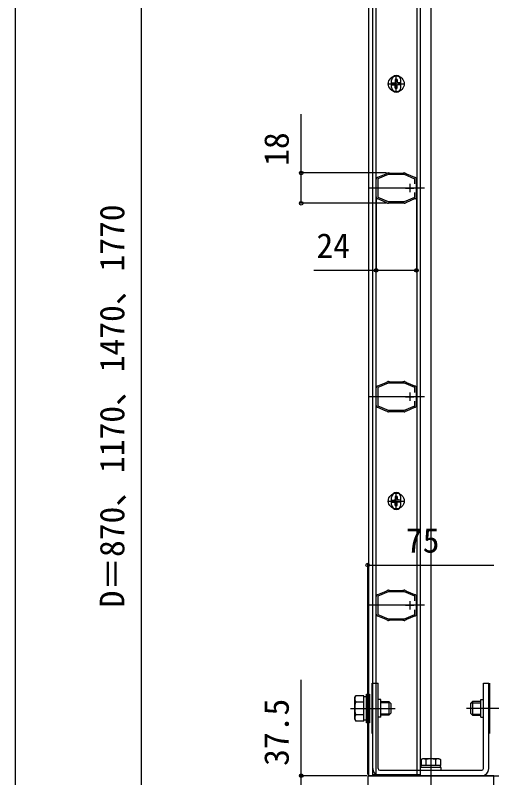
# Model space of a CAD drawing. Units: millimetres, scale not verified. Extents: x -875 to 875, y -1304 to 1296.
# Drawn here: x -875 to -591.7, y -964.4 to -511.2 of the extents above; entities that cross this region are included whole.
import ezdxf
from ezdxf.enums import TextEntityAlignment as Align

# ---------------------------------------------------------------- set-up
doc = ezdxf.new("R2010")
doc.units = ezdxf.units.MM
doc.header["$LTSCALE"] = 8
for name, color, linetype in [('0-2_YKK_11', 7, 'Continuous'), ('0-4_YKK_12', 2, 'Continuous'), ('0-5_YKK_13', 4, 'Continuous'), ('0-6_YKK_D', 6, 'Continuous'), ('0-7_YKK_ZWAK', 7, 'Continuous')]:
    doc.layers.add(name, color=color, linetype=linetype)
doc.styles.add('ＭＳ ゴシック', font='')
doc.styles.get('ＭＳ ゴシック').set_extended_font_data('MS Gothic')

msp = doc.modelspace()

# ---------------------------------------------------------------- linework, layer by layer
at = {"layer": '0-2_YKK_11'}
for p, q in [((-640.494, -611.45), (-640.494, -616.45)), ((-642.994, -613.95), (-637.994, -613.95)), ((-642.994, -737.95), (-637.994, -737.95)), ((-640.494, -735.45), (-640.494, -740.45)), ((-640.494, -859.45), (-640.494, -864.45)), ((-642.994, -861.95), (-637.994, -861.95))]:
    msp.add_line(p, q, dxfattribs=at)
for points in [[(-659.712, -607.563), (-659.557, -607.547), (-659.42, -607.541), (-654.476, -605.462), (-654.373, -605.365), (-654.271, -605.267), (-653.794, -605.067)], [(-637.495, -611.36), (-637.495, -608.548), (-643.677, -605.95), (-653.313, -605.95), (-659.395, -608.506), (-659.395, -619.394), (-653.314, -621.95), (-643.677, -621.95), (-637.495, -619.352), (-637.495, -616.54)], [(-653.213, -604.95), (-652.695, -604.95), (-652.562, -605), (-652.43, -605.05), (-644.559, -605.05), (-644.427, -605), (-644.295, -604.95), (-643.777, -604.95)], [(-643.196, -605.067), (-642.719, -605.267), (-642.616, -605.365), (-642.514, -605.462), (-637.57, -607.541), (-637.433, -607.547), (-637.278, -607.562)], [(-660.395, -618.893), (-660.395, -609.007), (-660.442, -608.879), (-660.487, -608.73)], [(-636.502, -608.73), (-636.548, -608.879), (-636.595, -609.007), (-636.595, -618.893), (-636.548, -619.021), (-636.502, -619.17)], [(-660.487, -619.17), (-660.442, -619.022), (-660.395, -618.893)], [(-653.794, -622.833), (-654.271, -622.633), (-654.373, -622.535), (-654.476, -622.438), (-659.42, -620.359), (-659.557, -620.353), (-659.712, -620.338)], [(-637.278, -620.338), (-637.433, -620.353), (-637.57, -620.359), (-642.514, -622.438), (-642.616, -622.535), (-642.719, -622.633), (-643.196, -622.833)], [(-643.777, -622.95), (-644.295, -622.95), (-644.427, -622.9), (-644.559, -622.85), (-652.43, -622.85), (-652.562, -622.9), (-652.695, -622.95), (-653.213, -622.95)], [(-659.712, -731.563), (-659.557, -731.547), (-659.42, -731.541), (-654.476, -729.462), (-654.373, -729.365), (-654.271, -729.267), (-653.794, -729.067)], [(-653.213, -728.95), (-652.695, -728.95), (-652.562, -729), (-652.43, -729.05), (-644.559, -729.05), (-644.427, -729), (-644.295, -728.95), (-643.777, -728.95)], [(-643.196, -729.067), (-642.719, -729.267), (-642.616, -729.365), (-642.514, -729.462), (-637.57, -731.541), (-637.433, -731.547), (-637.278, -731.562)], [(-660.395, -742.893), (-660.395, -733.007), (-660.442, -732.879), (-660.487, -732.73)], [(-637.495, -735.36), (-637.495, -732.548), (-643.677, -729.95), (-653.313, -729.95), (-659.395, -732.506), (-659.395, -743.394), (-653.314, -745.95), (-643.677, -745.95), (-637.495, -743.352), (-637.495, -740.54)], [(-636.502, -732.73), (-636.548, -732.879), (-636.595, -733.007), (-636.595, -742.893), (-636.548, -743.021), (-636.502, -743.17)], [(-660.487, -743.17), (-660.442, -743.022), (-660.395, -742.893)], [(-653.794, -746.833), (-654.271, -746.633), (-654.373, -746.535), (-654.476, -746.438), (-659.42, -744.359), (-659.557, -744.353), (-659.712, -744.338)], [(-643.777, -746.95), (-644.295, -746.95), (-644.427, -746.9), (-644.559, -746.85), (-652.43, -746.85), (-652.562, -746.9), (-652.695, -746.95), (-653.213, -746.95)], [(-637.278, -744.338), (-637.433, -744.353), (-637.57, -744.359), (-642.514, -746.438), (-642.616, -746.535), (-642.719, -746.633), (-643.196, -746.833)], [(-659.712, -855.563), (-659.557, -855.547), (-659.42, -855.541), (-654.476, -853.462), (-654.373, -853.365), (-654.271, -853.267), (-653.794, -853.067)], [(-637.495, -859.36), (-637.495, -856.548), (-643.677, -853.95), (-653.313, -853.95), (-659.395, -856.506), (-659.395, -867.394), (-653.314, -869.95), (-643.677, -869.95), (-637.495, -867.352), (-637.495, -864.54)], [(-653.213, -852.95), (-652.695, -852.95), (-652.562, -853), (-652.43, -853.05), (-644.559, -853.05), (-644.427, -853), (-644.295, -852.95), (-643.777, -852.95)], [(-643.196, -853.067), (-642.719, -853.267), (-642.616, -853.365), (-642.514, -853.462), (-637.57, -855.541), (-637.433, -855.547), (-637.278, -855.562)], [(-660.395, -866.893), (-660.395, -857.007), (-660.442, -856.879), (-660.487, -856.73)], [(-636.502, -856.73), (-636.548, -856.879), (-636.595, -857.007), (-636.595, -866.893), (-636.548, -867.021), (-636.502, -867.17)], [(-660.487, -867.17), (-660.442, -867.022), (-660.395, -866.893)], [(-653.794, -870.833), (-654.271, -870.633), (-654.373, -870.535), (-654.476, -870.438), (-659.42, -868.359), (-659.557, -868.353), (-659.712, -868.338)], [(-637.278, -868.338), (-637.433, -868.353), (-637.57, -868.359), (-642.514, -870.438), (-642.616, -870.535), (-642.719, -870.633), (-643.196, -870.833)], [(-643.777, -870.95), (-644.295, -870.95), (-644.427, -870.9), (-644.559, -870.85), (-652.43, -870.85), (-652.562, -870.9), (-652.695, -870.95), (-653.213, -870.95)]]:
    msp.add_lwpolyline(points, dxfattribs=at)
msp.add_lwpolyline([(-590.5, -963.2), (-665.5, -963.2), (-665.5, -1038.2), (-590.5, -1038.2)], close=True, dxfattribs=at)
for centre, start, end in [((-653.213, -606.45), 89.99998, 112.78771), ((-643.777, -606.45), 67.21234, 90.00008), ((-658.995, -608.88), 118.55565, 174.26079), ((-637.995, -608.88), 5.73914, 61.44347), ((-658.995, -619.02), 185.73925, 241.44438), ((-637.995, -619.02), 298.55592, 354.26083), ((-653.213, -621.45), 247.21255, 270.00006), ((-643.777, -621.45), 270, 292.78773), ((-653.213, -730.45), 89.99998, 112.78771), ((-643.777, -730.45), 67.21234, 90.00008), ((-658.995, -732.88), 118.55565, 174.26079), ((-637.995, -732.88), 5.73914, 61.44347), ((-658.995, -743.02), 185.73925, 241.44438), ((-637.995, -743.02), 298.55592, 354.26083), ((-653.213, -745.45), 247.21255, 270.00006), ((-643.777, -745.45), 270, 292.78773), ((-658.995, -856.88), 118.55565, 174.26079), ((-653.213, -854.45), 89.99998, 112.78771), ((-643.777, -854.45), 67.21234, 90.00008), ((-637.995, -856.88), 5.73914, 61.44347), ((-658.995, -867.02), 185.73925, 241.44438), ((-637.995, -867.02), 298.55592, 354.26083), ((-653.213, -869.45), 247.21255, 270.00006), ((-643.777, -869.45), 270, 292.78773)]:
    msp.add_arc(centre, 1.5, start, end, dxfattribs=at)
at = {"layer": '0-4_YKK_12'}
for p, q in [((-628, -263.7), (-628, -1058.2)), ((-665, -400.7), (-665, -963.2)), ((-662.695, -401.2), (-662.695, -962.7)), ((-660.695, -401.2), (-660.695, -962.7)), ((-636.295, -401.2), (-636.295, -962.7)), ((-634.295, -401.2), (-634.295, -962.7)), ((-651.245, -554.2), (-651.245, -549.7)), ((-645.745, -554.2), (-645.745, -549.7)), ((-631.794, -613.95), (-665.194, -613.95)), ((-631.794, -737.95), (-665.194, -737.95)), ((-651.245, -802.2), (-651.245, -797.7)), ((-645.745, -802.2), (-645.745, -797.7)), ((-631.794, -861.95), (-665.194, -861.95)), ((-663, -908.2), (-663, -938.2)), ((-593, -908.2), (-593, -938.2)), ((-634.295, -962.7), (-662.695, -962.7))]:
    msp.add_line(p, q, dxfattribs=at)
msp.add_lwpolyline([(-665, -963.2), (-590.5, -963.2), (-573, -963.2)], dxfattribs=at)
for centre, start, end in [((-648.495, -549.7), 0, 180), ((-648.495, -554.2), 180, 0), ((-648.495, -797.7), 0, 180), ((-648.495, -802.2), 180, 0)]:
    msp.add_arc(centre, 2.75, start, end, dxfattribs=at)
at = {"layer": '0-5_YKK_13'}
for p, q in [((-648.495, -557.129), (-648.495, -546.771)), ((-653.674, -551.95), (-643.316, -551.95)), ((-651.137, -551.361), (-649.833, -551.339)), ((-651.137, -552.539), (-649.833, -552.561)), ((-649.833, -551.339), (-649.224, -551.22)), ((-649.833, -552.561), (-649.224, -552.68)), ((-649.106, -550.612), (-649.224, -551.22)), ((-649.106, -553.288), (-649.224, -552.68)), ((-649.083, -549.308), (-649.106, -550.612)), ((-647.906, -549.308), (-647.884, -550.612)), ((-647.884, -550.612), (-647.765, -551.22)), ((-647.884, -553.288), (-647.765, -552.68)), ((-647.156, -551.339), (-647.765, -551.22)), ((-647.156, -552.561), (-647.765, -552.68)), ((-645.852, -551.361), (-647.156, -551.339)), ((-645.852, -552.539), (-647.156, -552.561)), ((-649.083, -554.592), (-649.106, -553.288)), ((-647.906, -554.592), (-647.884, -553.288)), ((-649.083, -797.308), (-649.106, -798.612)), ((-648.495, -805.129), (-648.495, -794.771)), ((-647.906, -797.308), (-647.884, -798.612)), ((-653.674, -799.95), (-643.316, -799.95)), ((-651.137, -799.361), (-649.833, -799.339)), ((-651.137, -800.539), (-649.833, -800.561)), ((-649.833, -799.339), (-649.224, -799.22)), ((-649.833, -800.561), (-649.224, -800.68)), ((-649.106, -798.612), (-649.224, -799.22)), ((-649.106, -801.288), (-649.224, -800.68)), ((-649.083, -802.592), (-649.106, -801.288)), ((-647.906, -802.592), (-647.884, -801.288)), ((-647.884, -798.612), (-647.765, -799.22)), ((-647.884, -801.288), (-647.765, -800.68)), ((-647.156, -799.339), (-647.765, -799.22)), ((-647.156, -800.561), (-647.765, -800.68)), ((-645.852, -799.361), (-647.156, -799.339)), ((-645.852, -800.539), (-647.156, -800.561)), ((-662.5, -908.2), (-659.3, -908.2)), ((-662.5, -959), (-662.5, -908.2)), ((-659.3, -959), (-659.3, -908.2)), ((-596.7, -908.2), (-593.5, -908.2)), ((-596.7, -959), (-596.7, -908.2)), ((-593.5, -959), (-593.5, -908.2)), ((-673.2, -916.7), (-672.619, -915.694)), ((-673.2, -929.7), (-673.2, -916.7)), ((-667.7, -915.694), (-672.619, -915.694)), ((-667.7, -919.447), (-672.619, -919.447)), ((-667.7, -930.706), (-667.7, -915.694)), ((-667.7, -916.15), (-666.1, -916.15)), ((-667.7, -927.2), (-667.7, -919.2)), ((-657.7, -918), (-659.3, -918)), ((-657.7, -928.4), (-657.7, -918)), ((-657.7, -919.2), (-652.9, -919.2)), ((-652.252, -919.848), (-657.7, -919.848)), ((-652.9, -919.2), (-652.9, -927.2)), ((-651.7, -920.4), (-652.9, -919.2)), ((-604.3, -920.4), (-603.1, -919.2)), ((-603.748, -919.848), (-598.3, -919.848)), ((-598.3, -919.2), (-603.1, -919.2)), ((-603.1, -919.2), (-603.1, -927.2)), ((-598.3, -928.4), (-598.3, -918)), ((-598.3, -918), (-596.7, -918)), ((-675.7, -923.2), (-649.2, -923.2)), ((-651.7, -920.4), (-651.7, -926)), ((-580.3, -923.2), (-606.8, -923.2)), ((-604.3, -920.4), (-604.3, -926)), ((-667.7, -926.953), (-672.619, -926.953)), ((-657.7, -928.4), (-659.3, -928.4)), ((-652.252, -926.552), (-657.7, -926.552)), ((-652.9, -927.2), (-657.7, -927.2)), ((-651.7, -926), (-652.9, -927.2)), ((-604.3, -926), (-603.1, -927.2)), ((-603.748, -926.552), (-598.3, -926.552)), ((-603.1, -927.2), (-598.3, -927.2)), ((-598.3, -928.4), (-596.7, -928.4)), ((-673.2, -929.7), (-672.619, -930.706)), ((-667.7, -930.706), (-672.619, -930.706)), ((-666.1, -930.25), (-667.7, -930.25)), ((-633, -953.2), (-633.774, -953.647)), ((-633.774, -953.647), (-633.774, -957.2)), ((-623, -953.2), (-633, -953.2)), ((-630.887, -953.647), (-630.887, -957.2)), ((-625.113, -953.647), (-625.113, -957.2)), ((-623, -953.2), (-622.227, -953.647)), ((-622.227, -953.647), (-622.227, -957.2)), ((-658.3, -960), (-597.7, -960)), ((-622.227, -957.2), (-633.774, -957.2)), ((-633.7, -958.4), (-633.7, -957.2)), ((-622.3, -958.4), (-622.3, -957.2)), ((-658.3, -963.2), (-597.7, -963.2))]:
    msp.add_line(p, q, dxfattribs=at)
for points in [[(-664.5, -914.7), (-664.5, -931.7), (-666.1, -931.7), (-666.1, -914.7)], [(-634.25, -960), (-621.75, -960), (-621.75, -958.4), (-634.25, -958.4)]]:
    msp.add_lwpolyline(points, close=True, dxfattribs=at)
for centre in [(-648.495, -551.95), (-648.495, -799.95)]:
    msp.add_circle(centre, 4.708, dxfattribs=at)
for centre, radius, start, end in [((-648.495, -551.95), 2.707, 167.44414, 192.55586), ((-648.495, -551.95), 2.707, 77.44414, 102.55586), ((-648.495, -551.95), 2.707, 347.44414, 12.55586), ((-648.495, -551.95), 2.707, 257.44414, 282.55586), ((-648.495, -799.95), 2.707, 77.44414, 102.55586), ((-648.495, -799.95), 2.707, 167.44414, 192.55586), ((-648.495, -799.95), 2.707, 347.44414, 12.55586), ((-648.495, -799.95), 2.707, 257.44414, 282.55586), ((-669.877, -917.571), 3.323, 145.61575, 214.38425), ((-660.781, -923.2), 12.419, 162.41205, 197.58795), ((-669.877, -928.829), 3.323, 145.61575, 214.38425), ((-632.33, -955.756), 2.556, 55.61708, 124.38292), ((-628, -962.754), 9.554, 72.41276, 107.58724), ((-623.67, -955.756), 2.556, 55.61708, 124.38292), ((-658.3, -959), 4.2, 180, 270), ((-658.3, -959), 1, 180, 270), ((-597.7, -959), 4.2, 270, 0), ((-597.7, -959), 1, 270, 0)]:
    msp.add_arc(centre, radius, start, end, dxfattribs=at)
at = {"layer": '0-6_YKK_D'}
for p, q in [((-800, -983.2), (-800, -418.2)), ((-654.26, -604.951), (-706, -604.951)), ((-660.487, -620.17), (-660.487, -663.85)), ((-636.502, -620.17), (-636.502, -663.85)), ((-654.213, -622.95), (-706, -622.95)), ((-665.5, -962.5), (-665.5, -837.05)), ((-665.5, -838.05), (-590.5, -838.05)), ((-666, -963.2), (-706, -963.2))]:
    msp.add_line(p, q, dxfattribs=at)
for points in [[(-705, -622.95), (-705, -604.951), (-705, -569.992)], [(-636.502, -662.85), (-660.487, -662.85), (-697.492, -662.85)], [(-705, -1000.7), (-705, -963.2), (-705, -906.309)]]:
    msp.add_lwpolyline(points, dxfattribs=at)
for centre in [(-705, -604.951), (-705, -622.95), (-660.487, -662.85), (-636.502, -662.85), (-665.5, -838.05), (-705, -963.2)]:
    msp.add_circle(centre, 1.075, dxfattribs=at)
at = {"layer": '0-7_YKK_ZWAK'}
msp.add_line((-875, 1246.3), (-875, -1303.7), dxfattribs=at)

# ---------------------------------------------------------------- texts
at = {"layer": '0-6_YKK_D', "style": 'ＭＳ ゴシック'}
for s, p in [('18', (-708, -600.719)), ('D＝870、1170、1470、1770', (-805.727, -863.2)), ('37.5', (-708, -957.377))]:
    msp.add_text(s, height=14.66, rotation=90, dxfattribs=at).set_placement(p, align=Align.BOTTOM_LEFT)
for s, p in [('24', (-695.969, -659.85)), ('75', (-642.773, -835.05))]:
    msp.add_text(s, height=14.66, dxfattribs=at).set_placement(p, align=Align.BOTTOM_LEFT)

doc.saveas('drawing.dxf')
